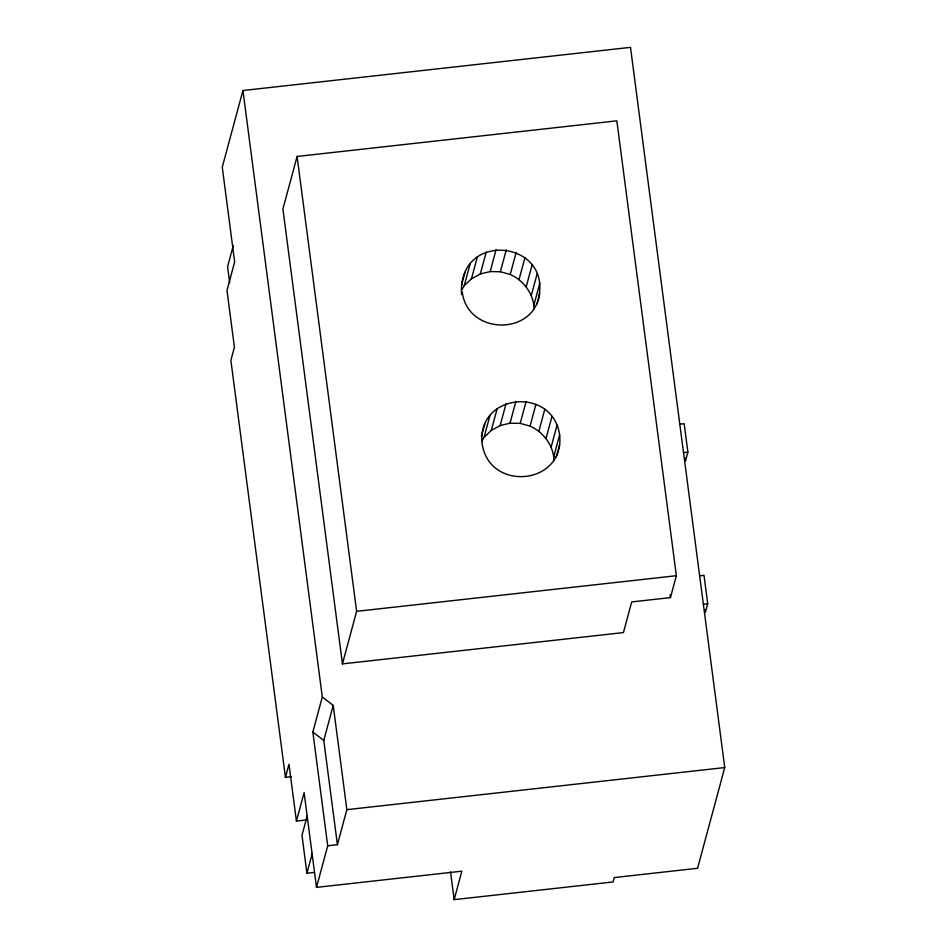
<?xml version="1.0" encoding="UTF-8"?>
<svg xmlns="http://www.w3.org/2000/svg" width="947" height="947" viewBox="0 0 947 947"><rect width="100%" height="100%" fill="white"/><g stroke="black" fill="none" stroke-linecap="round" stroke-linejoin="round"><path stroke-width="1.42" d="M461.532 294.624C457.33 227.706 558.517 240.964 536.795 304.165M533.859 309.42L533.883 305.159L539.79 283.26M553.699 461.047L553.723 456.774L559.63 434.886C552.752 385.95 476.672 393.254 482.118 443.516C488.995 492.452 565.075 485.136 559.63 434.886M450.535 871.95L454.158 899.65L613.052 881.953L614.236 877.573L697.56 868.292L724.739 767.567L630.501 47.35L242.941 90.521L222.261 167.157L234.655 261.917L226.984 290.386L234.418 347.241L230.879 360.381L285.438 777.357L291.309 776.694M233.293 245.533L227.576 266.723L229.671 282.762M297.098 156.456L282.916 209.003L342.447 663.883L623.422 632.584L631.696 601.925L670.452 597.616L676.359 575.717L616.84 120.837L297.098 156.456L356.617 611.336L342.447 663.883M285.438 777.357L288.977 764.217L296.423 821.073L306.106 819.995M454.158 899.65L461.84 871.181L316.499 887.375L327.721 845.778L312.841 732.055L322.3 697.028L242.941 90.521M296.423 821.073L304.105 792.615L316.499 887.375M327.721 845.778L337.416 844.688L323.779 740.447L333.226 705.42L322.3 697.028M307.266 815.722L301.975 835.325L306.935 873.229L314.274 872.412M461.58 284.668L462.314 281.934M461.663 284.68L464.989 272.357M462.018 289.38L464.208 285.722L470.126 263.822M306.935 873.229L312.273 853.448M464.208 285.722L471.452 278.797L477.359 256.909M471.452 278.797L480.307 273.979L486.213 252.08M480.307 273.979L490.167 271.564L496.074 249.665M337.416 844.688L346.862 809.661L333.226 705.42M490.167 271.564L500.359 271.742L506.278 249.842M533.883 305.159C531.859 291.64 522.649 279.981 510.208 274.488L516.115 252.589M519.027 279.614L524.934 257.714M481.419 436.295L484.828 423.984M481.857 441.006L484.047 437.348L489.966 415.449M526.212 286.775L532.119 264.888M484.047 437.348L491.292 430.423L497.199 408.536M531.279 295.488L537.186 273.6M491.292 430.423L500.146 425.594L506.053 403.706M500.146 425.594L510.007 423.191L515.914 401.291M510.007 423.191L520.199 423.368L526.118 401.469M553.723 456.774C551.699 443.267 542.489 431.607 530.048 426.114L535.955 404.215M538.867 431.24L544.774 409.341M546.052 438.402L551.959 416.502M551.118 447.114L557.025 425.215M556.173 457.152L556.919 454.418M556.635 455.791L559.594 444.841M679.792 424.185L684.16 423.7L687.877 452.133L685.51 460.893L685.143 458.052M699.632 575.812L704 575.326L707.717 603.76L705.349 612.52L704.982 609.679M539.754 293.215C534.108 336.73 467.108 334.847 462.278 291.889M683.509 452.619L687.877 452.133M356.617 611.336L676.359 575.717M703.349 604.245L707.717 603.76M346.862 809.661L724.739 767.567M500.359 271.742L510.208 274.488M520.199 423.368L530.048 426.114M312.841 732.055L323.779 740.447M670.074 594.68L670.452 597.616"/></g></svg>
